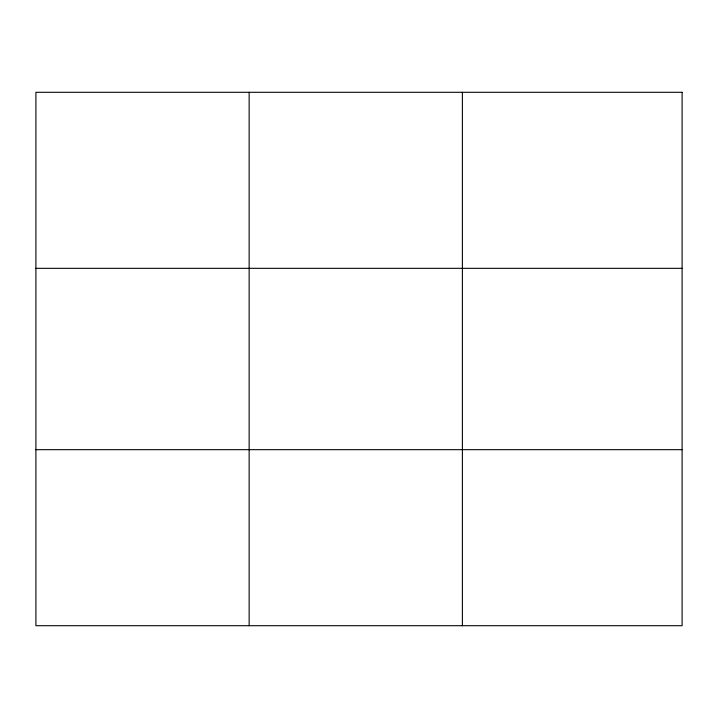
<?xml version="1.0" encoding="UTF-8"?>
<svg xmlns="http://www.w3.org/2000/svg" width="718" height="718" viewBox="0 0 718 718"><rect width="100%" height="100%" fill="white"/><g stroke="black" fill="none" stroke-linecap="round" stroke-linejoin="round"><path stroke-width="1.08" d="M249.146 92.299L249.146 625.701M462.392 92.299L462.392 625.701M35.9 268.326L682.1 268.326M35.9 449.674L682.1 449.674M682.1 92.299L682.1 625.701L35.9 625.701L35.9 92.299L682.1 92.299"/></g></svg>
